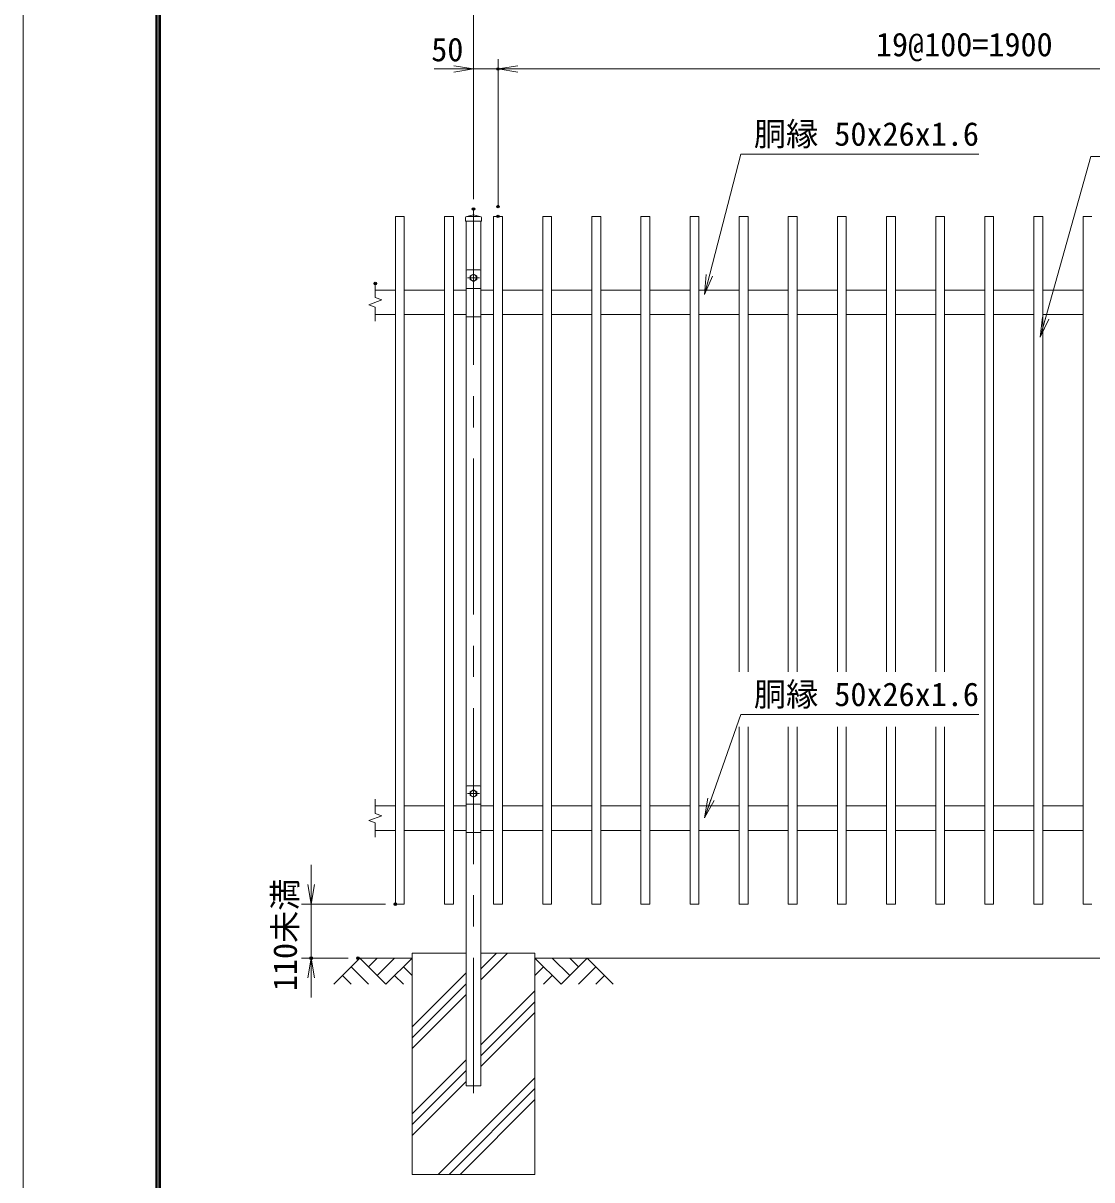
# Model space of a CAD drawing. Units: millimetres, scale not verified. Extents: x -4200 to 4200, y -2970 to 2970.
# Drawn here: x -4200 to -2024, y -592 to 1762 of the extents above; entities that cross this region are included whole.
import ezdxf
from ezdxf.enums import TextEntityAlignment as Align

# ---------------------------------------------------------------- set-up
doc = ezdxf.new("R2010")
doc.units = ezdxf.units.MM
doc.header["$LTSCALE"] = 10
doc.header["$PDMODE"] = 32
doc.header["$PDSIZE"] = 5
doc.linetypes.add('USER1', pattern=[50.8, 31.75, -6.35, 6.35, -6.35])
for name, color, linetype, lineweight in [('0-0_D-STR1', 1, 'Continuous', 18), ('0-1_D-BMK', 2, 'USER1', 13), ('0-2_D-BGD', 7, 'Continuous', 18), ('0-3_D-STR4', 7, 'Continuous', 18), ('0-4_D-DCR-HCH', 7, 'Continuous', 13), ('0-5_D-STR3', 3, 'Continuous', 13), ('0-6_D-STR-DIM', 7, 'Continuous', 13), ('0-7_0', 7, 'Continuous', 18), ('0-A_D-STR-TXT', 7, 'Continuous', 13), ('0-B_D-TTL', 7, 'Continuous', 18)]:
    doc.layers.add(name, color=color, linetype=linetype, lineweight=lineweight)
doc.layers.add('0-8_Defpoints', color=253, linetype='Continuous')
doc.styles.add('ＭＳ ゴシック', font='')
doc.styles.get('ＭＳ ゴシック').set_extended_font_data('MS Gothic')

# ---------------------------------------------------------------- blocks, each defined once
blk = doc.blocks.new('_Open')
at = {"layer": '0-7_0'}
blk.add_line((-10, 1.667), (0, 0), dxfattribs=at)
blk.add_lwpolyline([(-10, -1.667), (0, 0), (-10, 0)], dxfattribs=at)

msp = doc.modelspace()

# ---------------------------------------------------------------- linework, layer by layer
at = {"layer": '0-0_D-STR1'}
for p, q in [((-3441.93, 1368.92), (-3423.93, 1368.92)), ((-3423.93, 1368.92), (-3423.93, -31.08)), ((-3341.93, 1368.92), (-3323.93, 1368.92)), ((-3323.93, 1368.92), (-3323.93, -31.08)), ((-3299.18, 1365.92), (-3299.18, 1358.92)), ((-3282.93, 1371.92), (-3296.18, 1368.92)), ((-3296.18, 1368.92), (-3269.68, 1368.92)), ((-3282.93, 1371.92), (-3269.68, 1368.92)), ((-3266.68, 1365.92), (-3266.68, 1358.92)), ((-3241.93, 1368.92), (-3223.93, 1368.92)), ((-3223.93, 1368.92), (-3223.93, -31.08)), ((-3141.93, 1368.92), (-3123.93, 1368.92)), ((-3123.93, 1368.92), (-3123.93, -31.08)), ((-3041.93, 1368.92), (-3023.93, 1368.92)), ((-3023.93, 1368.92), (-3023.93, -31.08)), ((-2941.93, 1368.92), (-2923.93, 1368.92)), ((-2923.93, 1368.92), (-2923.93, -31.08)), ((-2841.93, 1368.92), (-2823.93, 1368.92)), ((-2823.93, 1368.92), (-2823.93, -31.08)), ((-2741.93, 1368.92), (-2741.93, 442.07)), ((-2741.93, 1368.92), (-2723.93, 1368.92)), ((-2723.93, 1368.92), (-2723.93, 442.07)), ((-2641.93, 1368.92), (-2641.93, 442.07)), ((-2641.93, 1368.92), (-2623.93, 1368.92)), ((-2623.93, 1368.92), (-2623.93, 442.07)), ((-2541.93, 1368.92), (-2541.93, 442.07)), ((-2541.93, 1368.92), (-2523.93, 1368.92)), ((-2523.93, 1368.92), (-2523.93, 442.07)), ((-2441.93, 1368.92), (-2441.93, 442.07)), ((-2441.93, 1368.92), (-2423.93, 1368.92)), ((-2423.93, 1368.92), (-2423.93, 442.07)), ((-2341.93, 1368.92), (-2341.93, 442.07)), ((-2341.93, 1368.92), (-2323.93, 1368.92)), ((-2323.93, 1368.92), (-2323.93, 442.07)), ((-2241.93, 1368.92), (-2223.93, 1368.92)), ((-2223.93, 1368.92), (-2223.93, -31.08)), ((-2141.93, 1368.92), (-2123.93, 1368.92)), ((-2123.93, 1368.92), (-2123.93, -31.08)), ((-2041.93, 1368.92), (-2023.93, 1368.92)), ((-3299.18, 1358.92), (-3266.68, 1358.92)), ((-3297.93, 1358.92), (-3297.93, 1257.92)), ((-3267.93, 1257.92), (-3267.93, 1358.92)), ((-3482.93, 1218.92), (-3441.93, 1218.92)), ((-3423.93, 1218.92), (-3341.93, 1218.92)), ((-3323.93, 1218.92), (-3297.93, 1218.92)), ((-3267.93, 1218.92), (-3241.93, 1218.92)), ((-3223.93, 1218.92), (-3141.93, 1218.92)), ((-3123.93, 1218.92), (-3041.93, 1218.92)), ((-3023.93, 1218.92), (-2941.93, 1218.92)), ((-2923.93, 1218.92), (-2841.93, 1218.92)), ((-2823.93, 1218.92), (-2741.93, 1218.92)), ((-2723.93, 1218.92), (-2641.93, 1218.92)), ((-2623.93, 1218.92), (-2541.93, 1218.92)), ((-2523.93, 1218.92), (-2441.93, 1218.92)), ((-2423.93, 1218.92), (-2341.93, 1218.92)), ((-2323.93, 1218.92), (-2241.93, 1218.92)), ((-2223.93, 1218.92), (-2141.93, 1218.92)), ((-2123.93, 1218.92), (-2041.93, 1218.92)), ((-3482.93, 1168.92), (-3441.93, 1168.92)), ((-3423.93, 1168.92), (-3341.93, 1168.92)), ((-3323.93, 1168.92), (-3297.93, 1168.92)), ((-3297.93, 1164.72), (-3297.93, 207.92)), ((-3267.93, 1168.92), (-3241.93, 1168.92)), ((-3267.93, 207.92), (-3267.93, 1164.72)), ((-3223.93, 1168.92), (-3141.93, 1168.92)), ((-3123.93, 1168.92), (-3041.93, 1168.92)), ((-3023.93, 1168.92), (-2941.93, 1168.92)), ((-2923.93, 1168.92), (-2841.93, 1168.92)), ((-2823.93, 1168.92), (-2741.93, 1168.92)), ((-2723.93, 1168.92), (-2641.93, 1168.92)), ((-2623.93, 1168.92), (-2541.93, 1168.92)), ((-2523.93, 1168.92), (-2441.93, 1168.92)), ((-2423.93, 1168.92), (-2341.93, 1168.92)), ((-2323.93, 1168.92), (-2241.93, 1168.92)), ((-2223.93, 1168.92), (-2141.93, 1168.92)), ((-2123.93, 1168.92), (-2041.93, 1168.92)), ((-2723.93, 329.59), (-2723.93, -31.08)), ((-2623.93, 329.59), (-2623.93, -31.08)), ((-2523.93, 329.59), (-2523.93, -31.08)), ((-2423.93, 329.59), (-2423.93, -31.08)), ((-2323.93, 329.59), (-2323.93, -31.08)), ((-3482.93, 168.92), (-3441.93, 168.92)), ((-3423.93, 168.92), (-3341.93, 168.92)), ((-3323.93, 168.92), (-3297.93, 168.92)), ((-3267.93, 168.92), (-3241.93, 168.92)), ((-3223.93, 168.92), (-3141.93, 168.92)), ((-3123.93, 168.92), (-3041.93, 168.92)), ((-3023.93, 168.92), (-2941.93, 168.92)), ((-2923.93, 168.92), (-2841.93, 168.92)), ((-2823.93, 168.92), (-2741.93, 168.92)), ((-2723.93, 168.92), (-2641.93, 168.92)), ((-2623.93, 168.92), (-2541.93, 168.92)), ((-2523.93, 168.92), (-2441.93, 168.92)), ((-2423.93, 168.92), (-2341.93, 168.92)), ((-2323.93, 168.92), (-2241.93, 168.92)), ((-2223.93, 168.92), (-2141.93, 168.92)), ((-2123.93, 168.92), (-2041.93, 168.92)), ((-3482.93, 118.92), (-3441.93, 118.92)), ((-3423.93, 118.92), (-3341.93, 118.92)), ((-3323.93, 118.92), (-3297.93, 118.92)), ((-3267.93, 118.92), (-3241.93, 118.92)), ((-3223.93, 118.92), (-3141.93, 118.92)), ((-3123.93, 118.92), (-3041.93, 118.92)), ((-3023.93, 118.92), (-2941.93, 118.92)), ((-2923.93, 118.92), (-2841.93, 118.92)), ((-2823.93, 118.92), (-2741.93, 118.92)), ((-2723.93, 118.92), (-2641.93, 118.92)), ((-2623.93, 118.92), (-2541.93, 118.92)), ((-2523.93, 118.92), (-2441.93, 118.92)), ((-2423.93, 118.92), (-2341.93, 118.92)), ((-2323.93, 118.92), (-2241.93, 118.92)), ((-2223.93, 118.92), (-2141.93, 118.92)), ((-2123.93, 118.92), (-2041.93, 118.92)), ((-3297.93, 114.72), (-3297.93, -401.08)), ((-3267.93, 114.72), (-3267.93, -401.08)), ((-3297.93, -401.08), (-3267.93, -401.08))]:
    msp.add_line(p, q, dxfattribs=at)
for points in [[(-3441.93, 1368.92), (-3441.93, -31.08), (-3423.93, -31.08)], [(-3341.93, 1368.92), (-3341.93, -31.08), (-3323.93, -31.08)], [(-3241.93, 1368.92), (-3241.93, -31.08), (-3223.93, -31.08)], [(-3141.93, 1368.92), (-3141.93, -31.08), (-3123.93, -31.08)], [(-3041.93, 1368.92), (-3041.93, -31.08), (-3023.93, -31.08)], [(-2941.93, 1368.92), (-2941.93, -31.08), (-2923.93, -31.08)], [(-2841.93, 1368.92), (-2841.93, -31.08), (-2823.93, -31.08)], [(-2241.93, 1368.92), (-2241.93, -31.08), (-2223.93, -31.08)], [(-2141.93, 1368.92), (-2141.93, -31.08), (-2123.93, -31.08)], [(-2041.93, 1368.92), (-2041.93, -31.08), (-2023.93, -31.08)], [(-2741.93, 329.59), (-2741.93, -31.08), (-2723.93, -31.08)], [(-2641.93, 329.59), (-2641.93, -31.08), (-2623.93, -31.08)], [(-2541.93, 329.59), (-2541.93, -31.08), (-2523.93, -31.08)], [(-2441.93, 329.59), (-2441.93, -31.08), (-2423.93, -31.08)], [(-2341.93, 329.59), (-2341.93, -31.08), (-2323.93, -31.08)]]:
    msp.add_lwpolyline(points, dxfattribs=at)
for centre, start, end in [((-3296.18, 1365.92), 90, 180), ((-3269.68, 1365.92), 0, 90)]:
    msp.add_arc(centre, 3, start, end, dxfattribs=at)
at = {"layer": '0-1_D-BMK'}
for p, q in [((-3282.93, 1383.92), (-3282.93, -416.08)), ((-3282.93, 1253.92), (-3282.93, 1233.92)), ((-3270.43, 1243.92), (-3295.43, 1243.92)), ((-3270.43, 193.92), (-3295.43, 193.92)), ((-3282.93, 203.92), (-3282.93, 183.92))]:
    msp.add_line(p, q, dxfattribs=at)
at = {"layer": '0-2_D-BGD'}
for p, q in [((-3407.93, -141.08), (-3517.93, -141.08)), ((-1407.93, -141.08), (-3157.93, -141.08))]:
    msp.add_line(p, q, dxfattribs=at)
at = {"layer": '0-3_D-STR4'}
for p, q in [((-3407.93, -131.08), (-3407.93, -581.08)), ((-3297.93, -131.08), (-3407.93, -131.08)), ((-3157.93, -131.08), (-3267.93, -131.08)), ((-3157.93, -131.08), (-3157.93, -581.08)), ((-3157.93, -581.08), (-3407.93, -581.08))]:
    msp.add_line(p, q, dxfattribs=at)
at = {"layer": '0-4_D-DCR-HCH'}
for p, q in [((-3514.35, -141.08), (-3567.56, -194.29)), ((-3514.35, -141.08), (-3461.14, -194.29)), ((-3496.61, -158.82), (-3478.88, -141.08)), ((-3478.88, -176.56), (-3443.4, -141.08)), ((-3461.14, -194.29), (-3407.93, -141.08)), ((-3267.93, -185.1), (-3213.91, -131.08)), ((-3267.93, -163), (-3236.01, -131.08)), ((-3104.71, -194.29), (-3157.93, -141.08)), ((-3086.98, -176.56), (-3122.45, -141.08)), ((-3051.5, -141.08), (-3104.71, -194.29)), ((-3069.15, -158.91), (-3086.98, -141.08)), ((-3051.5, -141.08), (-2998.29, -194.29)), ((-3532.09, -158.82), (-3496.45, -194.29)), ((-3425.66, -158.82), (-3407.93, -176.48)), ((-3140.19, -158.82), (-3157.93, -176.48)), ((-3033.76, -158.82), (-3069.4, -194.29)), ((-3549.82, -176.56), (-3532.01, -194.29)), ((-3443.4, -176.56), (-3425.58, -194.29)), ((-3407.93, -280.91), (-3297.93, -170.91)), ((-3122.45, -176.56), (-3140.27, -194.29)), ((-3016.03, -176.56), (-3033.85, -194.29)), ((-3407.93, -303), (-3297.93, -193)), ((-3267.93, -317.68), (-3157.93, -207.68)), ((-3407.93, -325.1), (-3297.93, -215.1)), ((-3267.93, -339.78), (-3157.93, -229.78)), ((-3267.93, -361.88), (-3157.93, -251.88)), ((-3407.93, -457.68), (-3297.93, -347.68)), ((-3407.93, -479.78), (-3297.93, -369.78)), ((-3407.93, -501.88), (-3297.93, -391.88)), ((-3354.55, -581.08), (-3157.93, -384.46)), ((-3332.45, -581.08), (-3157.93, -406.56)), ((-3310.35, -581.08), (-3157.93, -428.65))]:
    msp.add_line(p, q, dxfattribs=at)
at = {"layer": '0-5_D-STR3'}
for p, q in [((-3297.93, 1257.92), (-3297.93, 1164.72)), ((-3295.93, 1259.92), (-3269.93, 1259.92)), ((-3267.93, 1257.92), (-3267.93, 1164.72)), ((-3297.93, 1222.12), (-3267.93, 1222.12)), ((-3297.93, 1164.72), (-3267.93, 1164.72)), ((-3297.93, 207.92), (-3297.93, 114.72)), ((-3295.93, 209.92), (-3269.93, 209.92)), ((-3267.93, 207.92), (-3267.93, 114.72)), ((-3297.93, 172.12), (-3267.93, 172.12)), ((-3297.93, 114.72), (-3267.93, 114.72))]:
    msp.add_line(p, q, dxfattribs=at)
for points in [[(-3276.43, 1247.67), (-3282.93, 1251.42), (-3289.43, 1247.67), (-3289.43, 1240.16), (-3282.93, 1236.41), (-3276.43, 1240.16)], [(-3276.43, 197.67), (-3282.93, 201.42), (-3289.43, 197.67), (-3289.43, 190.16), (-3282.93, 186.41), (-3276.43, 190.16)]]:
    msp.add_lwpolyline(points, close=True, dxfattribs=at)
for centre in [(-3282.93, 1243.92), (-3282.93, 193.92)]:
    msp.add_circle(centre, 6.25, dxfattribs=at)
for centre, start, end in [((-3295.93, 1257.92), 90, 180), ((-3269.93, 1257.92), 0, 90), ((-3295.93, 207.92), 90, 180), ((-3269.93, 207.92), 0, 90)]:
    msp.add_arc(centre, 2, start, end, dxfattribs=at)
at = {"layer": '0-6_D-STR-DIM'}
for p, q in [((-3282.93, 1403.92), (-3282.93, 1808.92)), ((-3282.93, 1403.92), (-3282.93, 1808.92)), ((-3282.93, 1403.92), (-3282.93, 1688.92)), ((-3232.93, 1388.92), (-3232.93, 1688.92)), ((-3232.93, 1408.92), (-3232.93, 1688.92)), ((-3322.93, 1668.92), (-3362.93, 1668.92)), ((-3282.93, 1668.92), (-3232.93, 1668.92)), ((-3232.93, 1668.92), (-1332.93, 1668.92)), ((-3192.93, 1668.92), (-3152.93, 1668.92)), ((-3482.93, 1232.35), (-3482.93, 1203.54)), ((-3469.71, 1198.73), (-3482.93, 1203.54)), ((-3496.14, 1189.11), (-3469.71, 1198.73)), ((-3482.93, 1184.3), (-3496.14, 1189.11)), ((-3482.93, 1184.3), (-3482.93, 1155.49)), ((-3482.93, 182.35), (-3482.93, 153.54)), ((-3496.14, 139.11), (-3469.71, 148.73)), ((-3469.71, 148.73), (-3482.93, 153.54)), ((-3482.93, 134.3), (-3496.14, 139.11)), ((-3482.93, 134.3), (-3482.93, 105.49)), ((-3613.29, 8.92), (-3613.29, 48.92)), ((-3461.93, -31.08), (-3633.29, -31.08)), ((-3613.29, -31.08), (-3613.29, -141.08)), ((-3537.93, -141.08), (-3633.29, -141.08)), ((-3613.29, -181.08), (-3613.29, -221.08))]:
    msp.add_line(p, q, dxfattribs=at)
at = {"layer": '0-8_Defpoints'}
for p in [(-3232.93, 1668.92), (-3232.93, 1388.92), (-3282.93, 1383.92), (-3232.93, 1368.92), (-3482.93, 1232.35), (-3441.93, -31.08), (-3613.29, -141.08), (-3517.93, -141.08)]:
    msp.add_point(p, dxfattribs=at)
at = {"layer": '0-A_D-STR-TXT'}
for points in [[(-2254.17, 1495.87), (-2738.85, 1495.87), (-2812.1, 1211.95)], [(-1541.51, 1491.04), (-2026.19, 1491.04), (-2128.4, 1125.03)], [(-2254.17, 355.25), (-2738.85, 355.25), (-2811.94, 146.28)]]:
    msp.add_lwpolyline(points, dxfattribs=at)
at = {"layer": '0-B_D-TTL'}
for points in [[(-4199.8, -2970), (4200.2, -2970), (4200.2, 2970), (-4199.8, 2970)], [(-3929.8, 2750), (3930.2, 2750), (3930.2, -2750), (-3929.8, -2750)], [(-3927.3, 2747.5), (3927.7, 2747.5), (3927.7, -2747.5), (-3927.3, -2747.5)], [(-3924.8, 2745), (3925.2, 2745), (3925.2, -2745), (-3924.8, -2745)], [(-3922.3, 2742.5), (3922.7, 2742.5), (3922.7, -2742.5), (-3922.3, -2742.5)], [(-3919.8, 2740), (3920.2, 2740), (3920.2, -2740), (-3919.8, -2740)]]:
    msp.add_lwpolyline(points, close=True, dxfattribs=at)

# ---------------------------------------------------------------- block references
at = {"layer": '0-6_D-STR-DIM', "xscale": 4, "yscale": 4}
msp.add_blockref('_Open', (-3282.93, 1668.92), dxfattribs=at)
for p, rotation in [((-3232.93, 1668.92), 180), ((-3232.93, 1668.92), 180), ((-3613.29, -31.08), 270), ((-3613.29, -141.08), 90)]:
    msp.add_blockref('_Open', p, dxfattribs=dict(at, rotation=rotation))
at = {"layer": '0-A_D-STR-TXT', "xscale": 4, "yscale": 4}
for p, rotation in [((-2812.6, 1210.01), 255.53452), ((-2128.94, 1123.11), 254.39815), ((-2812.6, 144.39), 250.72359)]:
    msp.add_blockref('_Open', p, dxfattribs=dict(at, rotation=rotation))

# ---------------------------------------------------------------- texts
at = {"layer": '0-6_D-STR-DIM', "style": 'ＭＳ ゴシック'}
for s, p in [('50', (-3368.89, 1670.16)), ('19@100=1900', (-2463.64, 1680.36))]:
    msp.add_text(s, height=48.09, dxfattribs=at).set_placement(p, align=Align.BOTTOM_LEFT)
msp.add_text('110未満', height=48.09, rotation=90, dxfattribs=at).set_placement((-3628.06, -208.22), align=Align.BOTTOM_LEFT)
at = {"layer": '0-A_D-STR-TXT', "style": 'ＭＳ ゴシック'}
for p in [(-2712.13, 1498.25), (-2712.13, 357.63)]:
    msp.add_text('胴縁 50x26x1.6', height=48.09, dxfattribs=at).set_placement(p, align=Align.BOTTOM_LEFT)

doc.saveas('drawing.dxf')
